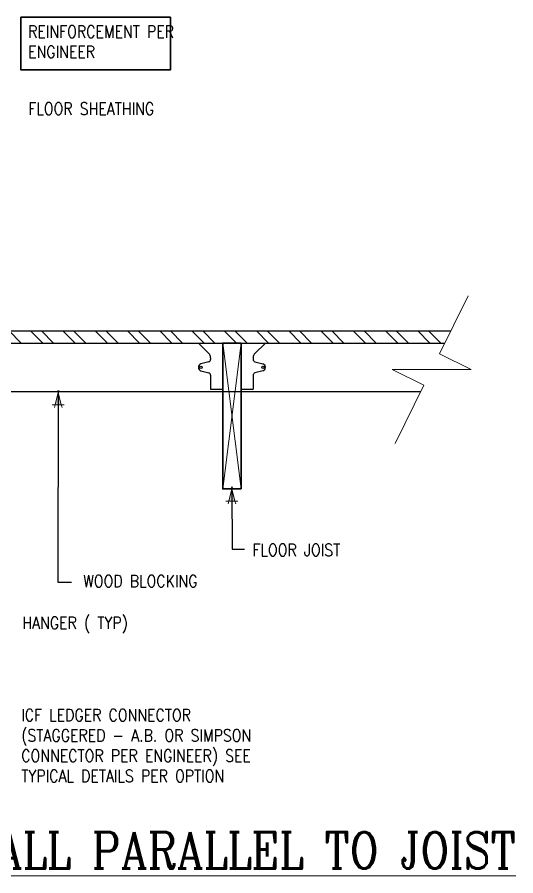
# Model space of a CAD drawing. Header units: inches. Extents: x -229.7 to -137, y 367.4 to 449.2.
# Drawn here: x -178 to -137, y 378.6 to 449.2 of the extents above; entities that cross this region are included whole.
import ezdxf

# ---------------------------------------------------------------- set-up
doc = ezdxf.new("R2010")
doc.units = ezdxf.units.IN
doc.header["$MEASUREMENT"] = 0
for name, color, linetype, lineweight in [('A2 Hatch', 8, 'Continuous', 9), ('A4 medium', 7, 'Continuous', 35), ('DIM', 3, 'Continuous', 13)]:
    doc.layers.add(name, color=color, linetype=linetype, lineweight=lineweight)
doc.styles.add('ARCTEXT', font='arctext.shx', dxfattribs={"width": 0.85})
doc.styles.add('RomanC', font='romanc.shx', dxfattribs={"width": 0.85, "height": 5})
doc.dimstyles.new('ARCTEXT1-4', dxfattribs={"dimtxt": 4, "dimasz": 2, "dimexe": 2, "dimexo": 2, "dimgap": 2, "dimtad": 1, "dimdec": 4, "dimzin": 3, "dimdsep": 46, "dimlunit": 4, "dimtxsty": 'ARCTEXT', "dimblk": 'ARCHTICK', "dimcen": 2, "dimaunit": 1, "dimadec": 0, "dimazin": 0, "dimtfac": 1, "dimtdec": 4, "dimtmove": 2, "dimatfit": 3, "dimldrblk": 'arrow', "dimfxl": 0, "dimtolj": 1, "dimtzin": 0, "dimarcsym": 0})

# ---------------------------------------------------------------- blocks, each defined once
blk = doc.blocks.new('_ArchTick')
at = {"color": 0, "linetype": 'ByBlock', "const_width": 0.15}
blk.add_lwpolyline([(-0.5, -0.5), (0.5, 0.5)], dxfattribs=at)
blk = doc.blocks.new('arrow')
at = {"layer": 'DIM'}
blk.add_hatch(color=253, dxfattribs=at).paths.add_polyline_path([(-2, 0.5), (-2, -0.5), (0, 0)])
at = {"layer": 'DIM', "lineweight": 9}
for points in [[(-2, 0.98), (-2, 0.5), (-2.47, 0.62)], [(0.37, 0.09), (0, 0)], [(0.37, -0.09), (0, 0)], [(-2, -0.98), (-2, -0.5), (-2.47, -0.62)]]:
    blk.add_lwpolyline(points, dxfattribs=at)
at = {"layer": 'DIM', "lineweight": 15}
blk.add_lwpolyline([(0, 0), (-2, -0.5), (-2, 0.5), (0, 0)], dxfattribs=at)

msp = doc.modelspace()

# ---------------------------------------------------------------- linework, layer by layer
at = {"ltscale": 0.15}
for p, q in [((-190.333, 423.412), (-142.34, 423.412)), ((-190.333, 422.412), (-142.833, 422.412)), ((-163.083, 422.412), (-162.23, 421.559)), ((-157.583, 422.412), (-158.437, 421.559)), ((-162.231, 420.872), (-162.886, 420.694)), ((-162.083, 421.205), (-162.083, 421.065)), ((-158.583, 421.205), (-158.583, 421.065)), ((-158.436, 420.872), (-157.781, 420.694)), ((-162.886, 420.13), (-162.231, 419.952)), ((-157.781, 420.13), (-158.436, 419.952)), ((-162.083, 419.759), (-162.083, 418.612)), ((-158.583, 419.759), (-158.583, 418.612)), ((-188.833, 418.412), (-144.807, 418.412)), ((-162.083, 418.612), (-161.083, 418.612)), ((-159.583, 418.612), (-158.583, 418.612))]:
    msp.add_line(p, q, dxfattribs=at)
for centre in [(-162.883, 420.415), (-157.783, 420.415)]:
    msp.add_circle(centre, 0.1, dxfattribs=at)
for centre, radius, start, end in [((-162.583, 421.205), 0.5, 0, 45), ((-158.083, 421.205), 0.5, 135, 180), ((-162.283, 421.065), 0.2, 285.20012, 360), ((-158.383, 421.065), 0.2, 180, 254.79988), ((-162.783, 420.412), 0.3, 110, 250), ((-157.883, 420.412), 0.3, 290, 70), ((-162.283, 419.759), 0.2, 0, 74.79626), ((-158.383, 419.759), 0.2, 105.20374, 180)]:
    msp.add_arc(centre, radius, start, end, dxfattribs=at)
at = {"layer": 'A2 Hatch', "ltscale": 0.15}
for p, q in [((-177.642, 422.412), (-178.642, 423.412)), ((-175.875, 422.412), (-176.875, 423.412)), ((-174.991, 422.412), (-175.991, 423.412)), ((-173.223, 422.412), (-174.223, 423.412)), ((-172.339, 422.412), (-173.339, 423.412)), ((-170.571, 422.412), (-171.571, 423.412)), ((-169.687, 422.412), (-170.687, 423.412)), ((-167.92, 422.412), (-168.92, 423.412)), ((-167.036, 422.412), (-168.036, 423.412)), ((-165.268, 422.412), (-166.268, 423.412)), ((-164.384, 422.412), (-165.384, 423.412)), ((-162.616, 422.412), (-163.616, 423.412)), ((-161.732, 422.412), (-162.732, 423.412)), ((-159.965, 422.412), (-160.965, 423.412)), ((-159.081, 422.412), (-160.081, 423.412)), ((-157.313, 422.412), (-158.313, 423.412)), ((-156.429, 422.412), (-157.429, 423.412)), ((-154.661, 422.412), (-155.661, 423.412)), ((-153.777, 422.412), (-154.777, 423.412)), ((-152.01, 422.412), (-153.01, 423.412)), ((-151.126, 422.412), (-152.126, 423.412)), ((-149.358, 422.412), (-150.358, 423.412)), ((-148.474, 422.412), (-149.474, 423.412)), ((-146.706, 422.412), (-147.706, 423.412)), ((-145.822, 422.412), (-146.822, 423.412)), ((-144.055, 422.412), (-145.055, 423.412)), ((-143.171, 422.412), (-144.171, 423.412)), ((-161.083, 422.412), (-159.583, 410.412)), ((-159.583, 422.412), (-161.083, 410.412))]:
    msp.add_line(p, q, dxfattribs=at)
at = {"layer": 'A4 medium', "ltscale": 0.15}
for points in [[(-177.677, 449.205), (-165.382, 449.205), (-165.382, 444.863), (-177.677, 444.863)], [(-159.583, 410.412), (-159.583, 422.412), (-161.083, 422.412), (-161.083, 410.412)]]:
    msp.add_lwpolyline(points, close=True, dxfattribs=at)
at = {"layer": 'DIM'}
for p, q in [((-140.913, 426.303), (-143.274, 421.519)), ((-140.661, 420.23), (-143.274, 421.519)), ((-140.661, 420.23), (-147.161, 420.23)), ((-147.161, 420.23), (-144.547, 418.94)), ((-144.547, 418.94), (-146.908, 414.156))]:
    msp.add_line(p, q, dxfattribs=at)

# ---------------------------------------------------------------- texts
at = {"layer": 'DIM', "color": 3, "char_height": 1, "attachment_point": 1, "style": 'RomanC'}
for s, insert, width in [('REINFORCEMENT PER ENGINEER', (-177.079, 448.519), 13.32674), ('FLOOR SHEATHING ', (-177.065, 442.182), 22.68955), ('FLOOR JOIST', (-158.642, 405.895), 22.68955), ('WOOD BLOCKING ', (-172.555, 403.33), 22.68955), ('HANGER ( TYP) ', (-177.558, 399.896), 22.68955), ('ICF LEDGER CONNECTOR\\P(STAGGERED - A.B. OR SIMPSON CONNECTOR PER ENGINEER) SEE TYPICAL DETAILS PER OPTION', (-177.647, 392.311), 25.15519)]:
    msp.add_mtext(s, dxfattribs=dict(at, insert=insert, width=width))
at = {"layer": 'DIM', "insert": (-183.333, 382.199), "char_height": 3, "width": 90.08, "attachment_point": 2, "style": 'RomanC'}
msp.add_mtext('{\\L8" WALL TO WOOD FLOOR WALL PARALLEL TO JOIST  }                                               \\P                                                      \\P            ', dxfattribs=at)

# ---------------------------------------------------------------- leaders
at = {"layer": 'DIM'}
for points in [[(-174.605, 418.331), (-174.628, 402.754), (-173.523, 402.746)], [(-160.333, 410.412), (-160.311, 405.465), (-159.293, 405.465)]]:
    msp.add_leader(points, dimstyle='ARCTEXT1-4', override={"dimasz": 0.5, "dimtad": 0}, dxfattribs=at)

doc.saveas('drawing.dxf')
